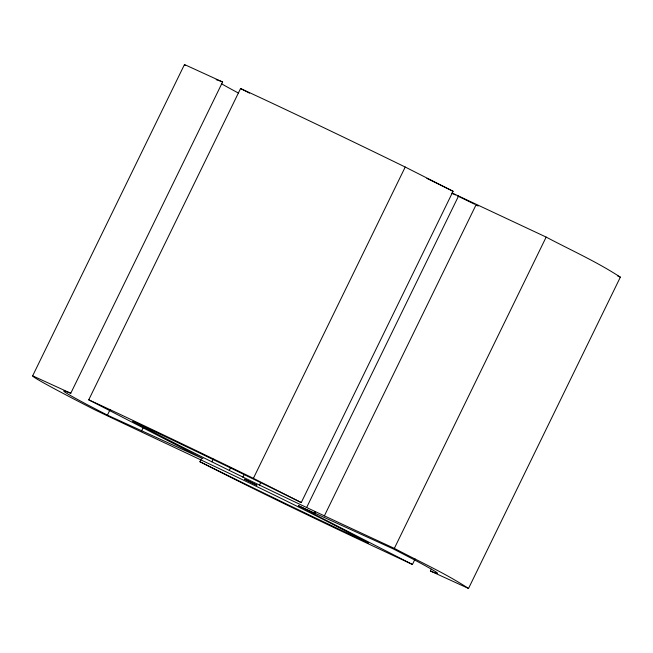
<?xml version="1.0" encoding="UTF-8"?>
<svg xmlns="http://www.w3.org/2000/svg" width="653" height="653" viewBox="0 0 653 653"><rect width="100%" height="100%" fill="white"/><g stroke="black" fill="none" stroke-linecap="round" stroke-linejoin="round"><path stroke-width="0.98" d="M201.255 458.969L199.916 461.72A207.842 3.991 26 0 0 341.911 530.538L368.398 542.986C278.823 495.023 186.105 453.476 94.497 409.668A242.483 4.653 26 0 1 32.65 375.834L184.481 64.541L222.6 81.984L70.769 393.277A207.842 3.991 26 0 0 87.608 404.86L107.402 415.145L202.879 458.675L88.743 399.832L240.573 88.539L250.287 92.987A242.483 4.653 26 0 1 405.219 167.037L453.084 191.28L301.253 502.573A207.842 3.991 26 0 0 159.267 433.755L132.771 421.307C218.445 466.773 306.371 507.642 394.339 548.381C419.153 561.523 445.003 573.065 468.519 588.459L620.35 277.166C596.826 261.771 570.983 250.23 546.161 237.088L452.194 193.035M107.402 415.145L110.079 409.651M141.505 430.98L143.521 427.005M211.858 461.793L213.204 459.043M229.317 470.307L230.656 467.564M242.859 477.237L244.198 474.494M301.253 502.573L253.388 478.331L405.219 167.037M259.388 485.301L260.735 482.559M306.739 507.291L458.561 195.998M415.104 558.968L412.427 564.461L314.248 514.205L314.901 511.83M314.248 514.205L315.138 512.368M324.353 515.878L476.176 204.593M394.339 548.381L546.161 237.088M468.519 588.459L430.4 571.016L431.298 569.179M617.624 275.917L620.35 277.166M88.743 399.832L98.464 404.272A242.483 4.653 26 0 1 253.388 478.331M32.65 375.834L70.769 393.277M412.427 564.461C341.103 531.24 269.967 497.562 199.916 461.72M451.77 193.239L455.427 194.945M457.255 195.794L474.568 204.185M476.38 205.115L478.192 206.038M240.573 88.539L249.577 93.15M314.003 513.658L298.299 505.618L393.775 549.149L413.561 559.425A207.842 3.991 26 0 1 430.4 571.016M185.248 65.422A242.483 4.653 26 0 1 184.481 64.541M238.321 92.979A207.842 3.991 26 0 1 221.359 83.682M216.167 79.707A207.842 3.991 26 0 1 222.6 81.984M426.882 178.383A207.842 3.991 26 0 1 453.084 191.28M244.589 479.188L256.817 485.187L244.589 479.188"/></g></svg>
